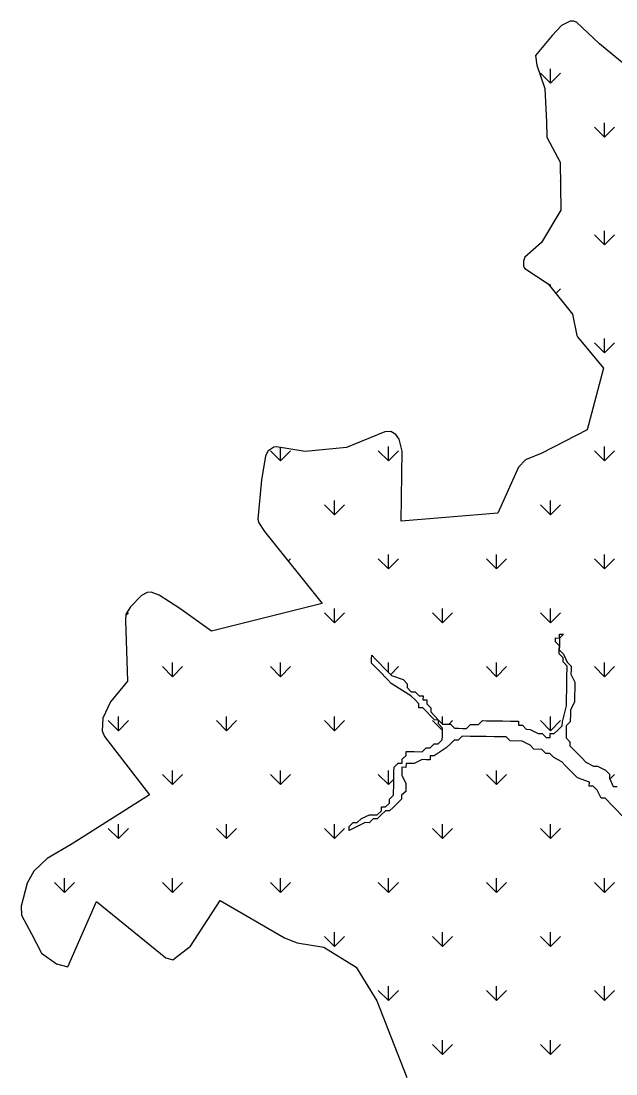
# Model space of a CAD drawing. Header units: metres. Extents: x 266585 to 279238, y 2117616 to 2127268.
# Drawn here: x 269149 to 269742, y 2120273 to 2121324 of the extents above; entities that cross this region are included whole.
import ezdxf

# ---------------------------------------------------------------- set-up
doc = ezdxf.new("R2010")
doc.units = ezdxf.units.M
doc.layers.add('MANGROOVES', color=112, linetype='Continuous')

msp = doc.modelspace()

# ---------------------------------------------------------------- linework, layer by layer
at = {"layer": 'MANGROOVES'}
for p, q in [((269688.1, 2121319.9), (269678.6, 2121309.6)), ((269696.6, 2121324), (269688.1, 2121319.9)), ((269700, 2121324.2), (269696.6, 2121324)), ((269703, 2121323), (269700, 2121324.2)), ((269726, 2121301.3), (269703, 2121323)), ((269678.6, 2121309.6), (269662.1, 2121289.9)), ((269760.4, 2121273.2), (269726, 2121301.3)), ((269662.1, 2121289.9), (269663.4, 2121280.2)), ((269663.4, 2121280.2), (269671.5, 2121257)), ((269671.5, 2121257), (269673.1, 2121223.2)), ((269673.1, 2121223.2), (269673.4, 2121208.4)), ((269673.4, 2121208.4), (269686.7, 2121183.2)), ((269686.7, 2121183.2), (269687.5, 2121135.3)), ((269687.5, 2121135.3), (269668.1, 2121103.2)), ((269668.1, 2121103.2), (269651.6, 2121088.5)), ((269651.6, 2121088.5), (269650.1, 2121084.3)), ((269650.1, 2121084.3), (269650.1, 2121079.8)), ((269650.1, 2121079.8), (269650.7, 2121078)), ((269650.7, 2121078), (269651.4, 2121077.2)), ((269651.4, 2121077.2), (269674.7, 2121061.9)), ((269674.7, 2121061.9), (269699.1, 2121031.4)), ((269699.1, 2121031.4), (269703.3, 2121010.4)), ((269703.3, 2121010.4), (269704.1, 2121008.9)), ((269704.1, 2121008.9), (269730, 2120977.5)), ((269730, 2120977.5), (269713.7, 2120915.9)), ((269511.8, 2120913.9), (269473.4, 2120898.5)), ((269517.8, 2120914.3), (269511.8, 2120913.9)), ((269522.8, 2120911.4), (269517.8, 2120914.3)), ((269526.2, 2120906.8), (269522.8, 2120911.4)), ((269529.1, 2120894.6), (269526.2, 2120906.8)), ((269713.7, 2120915.9), (269668.6, 2120892.6)), ((269401, 2120898.7), (269395, 2120894.6)), ((269403.8, 2120899.2), (269401, 2120898.7)), ((269432.3, 2120894.3), (269403.8, 2120899.2)), ((269473.4, 2120898.5), (269432.3, 2120894.3)), ((269392.6, 2120889.8), (269388.8, 2120866.2)), ((269395, 2120894.6), (269392.6, 2120889.8)), ((269528.1, 2120824.9), (269529.1, 2120894.6)), ((269652.2, 2120886.1), (269645.2, 2120878.8)), ((269668.6, 2120892.6), (269652.2, 2120886.1)), ((269645.2, 2120878.8), (269624.7, 2120832.8)), ((269388.8, 2120866.2), (269385, 2120827)), ((269385, 2120827), (269386, 2120823.2)), ((269386, 2120823.2), (269391.9, 2120814.5)), ((269624.7, 2120832.8), (269528.1, 2120824.9)), ((269391.9, 2120814.5), (269449.2, 2120742.7)), ((269269.1, 2120750.7), (269258, 2120739.3)), ((269274.7, 2120753.6), (269269.1, 2120750.7)), ((269278.5, 2120754), (269274.7, 2120753.6)), ((269286.5, 2120750.9), (269278.5, 2120754)), ((269307.4, 2120737.8), (269286.5, 2120750.9)), ((269258, 2120739.3), (269253.5, 2120732.1)), ((269449.2, 2120742.7), (269338.9, 2120715.1)), ((269253.5, 2120732.1), (269253.1, 2120725.7)), ((269338.9, 2120715.1), (269307.4, 2120737.8)), ((269253.1, 2120725.7), (269254.9, 2120665.1)), ((269682.1, 2120704.3), (269682.1, 2120708.3)), ((269682.1, 2120708.3), (269686.1, 2120708.2)), ((269686.1, 2120708.2), (269686.2, 2120712.2)), ((269690.1, 2120712.1), (269686.1, 2120708.2)), ((269686.1, 2120708.2), (269686.1, 2120704.2)), ((269686.2, 2120712.2), (269690.1, 2120712.1)), ((269686, 2120700.3), (269682.1, 2120704.3)), ((269685.9, 2120696.3), (269686, 2120700.3)), ((269686, 2120700.3), (269685.9, 2120696.3)), ((269686.1, 2120704.2), (269686, 2120700.3)), ((269498.6, 2120687.1), (269498.7, 2120691)), ((269498.6, 2120683.1), (269498.6, 2120687.1)), ((269498.7, 2120691), (269502.6, 2120687)), ((269502.6, 2120687), (269506.6, 2120683)), ((269685.9, 2120692.3), (269685.9, 2120696.3)), ((269685.9, 2120696.3), (269689.9, 2120692.2)), ((269689.8, 2120688.3), (269685.9, 2120692.3)), ((269689.7, 2120684.3), (269689.8, 2120688.3)), ((269689.9, 2120692.2), (269693.7, 2120684.2)), ((269502.5, 2120679), (269498.6, 2120683.1)), ((269506.4, 2120675), (269502.5, 2120679)), ((269506.6, 2120683), (269510.5, 2120678.9)), ((269510.5, 2120678.9), (269514.4, 2120674.9)), ((269693.7, 2120680.2), (269689.7, 2120684.3)), ((269693.5, 2120672.3), (269693.6, 2120676.2)), ((269693.6, 2120676.2), (269693.7, 2120680.2)), ((269693.7, 2120684.2), (269697.6, 2120680.2)), ((269697.6, 2120676.2), (269697.5, 2120672.2)), ((269697.6, 2120680.2), (269697.6, 2120676.2)), ((269254.9, 2120665.1), (269238.2, 2120644.6)), ((269514.3, 2120666.9), (269506.4, 2120675)), ((269518.2, 2120662.9), (269514.3, 2120666.9)), ((269514.4, 2120674.9), (269518.3, 2120670.8)), ((269518.3, 2120670.8), (269530.2, 2120666.7)), ((269530.2, 2120666.7), (269534.1, 2120662.6)), ((269693.4, 2120664.3), (269693.5, 2120668.3)), ((269693.5, 2120668.3), (269693.5, 2120672.3)), ((269697.5, 2120672.2), (269701.4, 2120664.2)), ((269537.9, 2120650.6), (269518.2, 2120662.9)), ((269534.1, 2120662.6), (269534.1, 2120658.7)), ((269534.1, 2120658.7), (269538, 2120654.6)), ((269538, 2120654.6), (269542, 2120654.6)), ((269542, 2120654.6), (269545.9, 2120650.5)), ((269693.2, 2120648.4), (269693.3, 2120656.3)), ((269693.3, 2120656.3), (269693.4, 2120664.3)), ((269701.3, 2120656.2), (269701.2, 2120652.2)), ((269701.4, 2120664.2), (269701.3, 2120656.2)), ((269238.2, 2120644.6), (269230.3, 2120628.1)), ((269541.9, 2120646.6), (269537.9, 2120650.6)), ((269545.8, 2120642.6), (269541.9, 2120646.6)), ((269545.9, 2120650.5), (269549.9, 2120650.5)), ((269549.9, 2120650.5), (269549.8, 2120646.5)), ((269549.8, 2120646.5), (269553.8, 2120646.4)), ((269553.8, 2120646.4), (269553.7, 2120642.4)), ((269693.1, 2120640.4), (269693.2, 2120648.4)), ((269701.1, 2120644.3), (269697, 2120636.4)), ((269701.2, 2120648.3), (269701.1, 2120644.3)), ((269701.2, 2120652.2), (269701.2, 2120648.3)), ((269545.7, 2120638.6), (269545.8, 2120642.6)), ((269549.7, 2120638.5), (269545.7, 2120638.6)), ((269561.5, 2120626.4), (269549.7, 2120638.5)), ((269553.7, 2120642.4), (269557.7, 2120638.4)), ((269557.7, 2120638.4), (269557.6, 2120634.4)), ((269557.6, 2120634.4), (269561.5, 2120630.4)), ((269688.9, 2120624.5), (269693.1, 2120640.4)), ((269697, 2120636.4), (269696.9, 2120632.4)), ((269230.3, 2120628.1), (269229.9, 2120615.5)), ((269561.5, 2120630.4), (269565.5, 2120626.3)), ((269565.5, 2120626.3), (269561.5, 2120626.4)), ((269565.4, 2120622.4), (269565.5, 2120626.3)), ((269565.5, 2120626.3), (269569.4, 2120622.3)), ((269605.2, 2120621.8), (269609.2, 2120625.7)), ((269609.2, 2120625.7), (269613.2, 2120625.6)), ((269613.2, 2120625.6), (269621.2, 2120625.5)), ((269621.2, 2120625.5), (269629.2, 2120625.4)), ((269629.2, 2120625.4), (269637.1, 2120625.3)), ((269637.1, 2120625.3), (269641.1, 2120625.2)), ((269641.1, 2120625.2), (269645.1, 2120625.2)), ((269645.1, 2120625.2), (269645, 2120621.2)), ((269688.8, 2120620.6), (269688.9, 2120624.5)), ((269696.8, 2120624.4), (269692.8, 2120620.5)), ((269696.9, 2120632.4), (269696.8, 2120624.4)), ((269229.9, 2120615.5), (269232.1, 2120609.7)), ((269569.3, 2120618.3), (269565.4, 2120622.4)), ((269569.2, 2120610.4), (269569.3, 2120614.3)), ((269569.3, 2120614.3), (269569.3, 2120618.3)), ((269569.4, 2120622.3), (269573.4, 2120622.2)), ((269573.4, 2120622.2), (269577.3, 2120622.2)), ((269577.3, 2120622.2), (269581.3, 2120618.2)), ((269581.3, 2120618.2), (269585.2, 2120618.1)), ((269585.2, 2120618.1), (269589.2, 2120618)), ((269589.2, 2120618), (269593.2, 2120618)), ((269593.2, 2120618), (269597.2, 2120621.9)), ((269597.2, 2120621.9), (269601.2, 2120621.8)), ((269601.2, 2120621.8), (269605.2, 2120621.8)), ((269645, 2120621.2), (269649, 2120621.1)), ((269649, 2120621.1), (269652.9, 2120617.1)), ((269652.9, 2120617.1), (269656.9, 2120617)), ((269656.9, 2120617), (269664.8, 2120612.9)), ((269664.8, 2120612.9), (269668.8, 2120612.9)), ((269668.8, 2120612.9), (269672.7, 2120608.8)), ((269676.7, 2120608.8), (269676.8, 2120612.8)), ((269676.8, 2120612.8), (269680.7, 2120612.7)), ((269680.7, 2120612.7), (269684.8, 2120616.6)), ((269684.8, 2120616.6), (269688.8, 2120620.6)), ((269692.7, 2120612.5), (269692.6, 2120608.6)), ((269692.8, 2120620.5), (269692.7, 2120616.5)), ((269692.7, 2120616.5), (269692.7, 2120612.5)), ((269232.1, 2120609.7), (269277, 2120551.6)), ((269557.1, 2120598.6), (269561.1, 2120602.5)), ((269561.1, 2120602.5), (269565.1, 2120602.5)), ((269565.1, 2120602.5), (269569.1, 2120606.4)), ((269569.1, 2120606.4), (269569.2, 2120610.4)), ((269577, 2120602.3), (269573, 2120598.4)), ((269581.1, 2120606.2), (269577, 2120602.3)), ((269585.1, 2120606.1), (269581.1, 2120606.2)), ((269589.1, 2120610.1), (269585.1, 2120606.1)), ((269597.1, 2120610), (269589.1, 2120610.1)), ((269601.1, 2120609.9), (269597.1, 2120610)), ((269609, 2120609.8), (269601.1, 2120609.9)), ((269613, 2120609.7), (269609, 2120609.8)), ((269621, 2120609.6), (269613, 2120609.7)), ((269624.9, 2120609.5), (269621, 2120609.6)), ((269632.9, 2120609.4), (269624.9, 2120609.5)), ((269636.8, 2120605.4), (269632.9, 2120609.4)), ((269648.8, 2120605.2), (269636.8, 2120605.4)), ((269656.7, 2120601.1), (269648.8, 2120605.2)), ((269672.7, 2120608.8), (269676.7, 2120608.8)), ((269692.6, 2120608.6), (269696.5, 2120604.5)), ((269696.5, 2120604.5), (269696.5, 2120600.5)), ((269533.1, 2120591), (269533.1, 2120595)), ((269533.1, 2120595), (269537.1, 2120594.9)), ((269537.1, 2120594.9), (269541.1, 2120594.8)), ((269541.1, 2120594.8), (269549.1, 2120594.7)), ((269549.1, 2120594.7), (269553.1, 2120598.6)), ((269553.1, 2120598.6), (269557.1, 2120598.6)), ((269573, 2120598.4), (269560.9, 2120590.6)), ((269660.6, 2120597.1), (269656.7, 2120601.1)), ((269668.6, 2120597), (269660.6, 2120597.1)), ((269672.5, 2120592.9), (269668.6, 2120597)), ((269676.5, 2120592.9), (269672.5, 2120592.9)), ((269680.4, 2120588.8), (269676.5, 2120592.9)), ((269696.5, 2120600.5), (269700.4, 2120596.5)), ((269700.4, 2120596.5), (269704.3, 2120592.5)), ((269704.3, 2120592.5), (269708.2, 2120588.4)), ((269521, 2120579.2), (269525, 2120583.1)), ((269525, 2120583.1), (269529, 2120583.1)), ((269529, 2120587.1), (269533.1, 2120591)), ((269529, 2120583.1), (269529, 2120587.1)), ((269533, 2120583), (269532.9, 2120579)), ((269536.9, 2120583), (269533, 2120583)), ((269540.9, 2120582.9), (269536.9, 2120583)), ((269548.9, 2120586.8), (269540.9, 2120582.9)), ((269552.9, 2120586.7), (269548.9, 2120586.8)), ((269556.9, 2120586.6), (269552.9, 2120586.7)), ((269557, 2120590.6), (269556.9, 2120586.6)), ((269560.9, 2120590.6), (269557, 2120590.6)), ((269688.3, 2120584.7), (269680.4, 2120588.8)), ((269692.2, 2120580.7), (269688.3, 2120584.7)), ((269708.2, 2120588.4), (269712.2, 2120584.4)), ((269712.2, 2120584.4), (269720.1, 2120580.3)), ((269520.7, 2120563.3), (269520.8, 2120571.2)), ((269520.8, 2120571.2), (269520.9, 2120575.2)), ((269520.9, 2120575.2), (269521, 2120579.2)), ((269528.9, 2120575.1), (269528.8, 2120571.1)), ((269528.8, 2120571.1), (269532.7, 2120563.1)), ((269532.9, 2120579), (269528.9, 2120579.1)), ((269528.9, 2120579.1), (269528.9, 2120575.1)), ((269700.1, 2120572.6), (269692.2, 2120580.7)), ((269704, 2120568.6), (269700.1, 2120572.6)), ((269720.1, 2120580.3), (269724.1, 2120580.2)), ((269724.1, 2120580.2), (269732, 2120576.1)), ((269732, 2120576.1), (269735.9, 2120572.1)), ((269735.9, 2120572.1), (269735.8, 2120568.1)), ((269520.7, 2120559.3), (269520.7, 2120563.3)), ((269532.7, 2120563.1), (269532.6, 2120559.1)), ((269715.9, 2120564.4), (269704, 2120568.6)), ((269715.8, 2120560.4), (269715.9, 2120564.4)), ((269719.8, 2120560.4), (269715.8, 2120560.4)), ((269723.7, 2120556.3), (269719.8, 2120560.4)), ((269735.8, 2120568.1), (269739.7, 2120560.1)), ((269739.7, 2120560.1), (269743.7, 2120560)), ((269277, 2120551.6), (269199.9, 2120502.7)), ((269516.5, 2120547.4), (269520.6, 2120551.3)), ((269520.6, 2120555.3), (269520.7, 2120559.3)), ((269520.6, 2120551.3), (269520.6, 2120555.3)), ((269532.6, 2120555.1), (269528.5, 2120551.2)), ((269528.5, 2120551.2), (269528.5, 2120547.2)), ((269532.6, 2120559.1), (269532.6, 2120555.1)), ((269727.6, 2120548.3), (269723.7, 2120556.3)), ((269508.4, 2120535.6), (269508.4, 2120539.6)), ((269508.4, 2120539.6), (269512.4, 2120539.5)), ((269512.4, 2120539.5), (269516.5, 2120543.4)), ((269520.4, 2120539.4), (269516.3, 2120535.5)), ((269516.5, 2120543.4), (269516.5, 2120547.4)), ((269524.4, 2120543.3), (269520.4, 2120539.4)), ((269528.5, 2120547.2), (269524.4, 2120543.3)), ((269731.6, 2120548.2), (269727.6, 2120548.3)), ((269739.4, 2120540.2), (269731.6, 2120548.2)), ((269751.2, 2120528), (269739.4, 2120540.2)), ((269488.4, 2120527.9), (269496.4, 2120531.8)), ((269496.4, 2120531.8), (269504.3, 2120531.7)), ((269504.3, 2120531.7), (269508.4, 2120535.6)), ((269508.3, 2120531.6), (269504.3, 2120527.7)), ((269512.4, 2120535.5), (269508.3, 2120531.6)), ((269516.3, 2120535.5), (269512.4, 2120535.5)), ((269476.2, 2120516.1), (269476.3, 2120520.1)), ((269484.3, 2120520), (269476.2, 2120516.1)), ((269476.3, 2120520.1), (269480.3, 2120524)), ((269480.3, 2120524), (269484.3, 2120524)), ((269484.3, 2120524), (269488.4, 2120527.9)), ((269492.3, 2120523.9), (269484.3, 2120520)), ((269496.3, 2120523.8), (269492.3, 2120523.9)), ((269500.3, 2120527.7), (269496.3, 2120523.8)), ((269504.3, 2120527.7), (269500.3, 2120527.7)), ((269199.9, 2120502.7), (269174.8, 2120488.1)), ((269174.8, 2120488.1), (269161.7, 2120475.3)), ((269161.7, 2120475.3), (269154.9, 2120463.5)), ((269154.9, 2120463.5), (269148.9, 2120440.4)), ((269195.5, 2120379.8), (269224.2, 2120445.1)), ((269224.2, 2120445.1), (269293.3, 2120388.9)), ((269317.9, 2120400.5), (269347.4, 2120446.2)), ((269347.4, 2120446.2), (269411.6, 2120409)), ((269148.9, 2120440.4), (269149.2, 2120431.4)), ((269149.2, 2120431.4), (269159.1, 2120412.9)), ((269159.1, 2120412.9), (269169.3, 2120393.5)), ((269411.6, 2120409), (269424.2, 2120404)), ((269424.2, 2120404), (269450.8, 2120399.4)), ((269169.3, 2120393.5), (269184.1, 2120382.9)), ((269301.9, 2120388.2), (269317.9, 2120400.5)), ((269450.8, 2120399.4), (269483.2, 2120379.5)), ((269184.1, 2120382.9), (269195.5, 2120379.8)), ((269293.3, 2120388.9), (269300.4, 2120386.9)), ((269300.4, 2120386.9), (269301.9, 2120388.2)), ((269483.2, 2120379.5), (269503.9, 2120345.8)), ((269503.9, 2120345.8), (269521.2, 2120301.8)), ((269521.2, 2120301.8), (269533.6, 2120269.5))]:
    msp.add_line(p, q, dxfattribs=at)
at = {"layer": 'MANGROOVES', "linetype": 'Continuous'}
for p, q in [((269677.1, 2121262.2), (269677.1, 2121276.5)), ((269677.1, 2121262.2), (269667, 2121272.3)), ((269677.1, 2121262.2), (269687.2, 2121272.3)), ((269731, 2121208.3), (269731, 2121222.6)), ((269731, 2121208.3), (269720.9, 2121218.4)), ((269731, 2121208.3), (269741.1, 2121218.4)), ((269687, 2121164.4), (269687.2, 2121164.6)), ((269731, 2121100.6), (269720.9, 2121110.7)), ((269731, 2121100.6), (269731, 2121114.9)), ((269731, 2121100.6), (269741.1, 2121110.7)), ((269677.1, 2121058.9), (269677.1, 2121061)), ((269682.5, 2121052.1), (269687.2, 2121056.8)), ((269731, 2120992.8), (269720.9, 2121002.9)), ((269731, 2120992.8), (269731, 2121007.1)), ((269731, 2120992.8), (269741.1, 2121002.9)), ((269407.7, 2120885), (269407.7, 2120898.5)), ((269515.4, 2120885), (269515.4, 2120899.3)), ((269731, 2120885), (269731, 2120899.3)), ((269407.7, 2120885), (269397.6, 2120895.2)), ((269407.7, 2120885), (269417.8, 2120895.2)), ((269515.4, 2120885), (269505.3, 2120895.2)), ((269515.4, 2120885), (269525.5, 2120895.2)), ((269731, 2120885), (269720.9, 2120895.2)), ((269731, 2120885), (269741.1, 2120895.2)), ((269461.6, 2120831.2), (269461.6, 2120845.5)), ((269677.1, 2120831.2), (269677.1, 2120845.5)), ((269461.6, 2120831.2), (269451.5, 2120841.3)), ((269461.6, 2120831.2), (269471.7, 2120841.3)), ((269677.1, 2120831.2), (269667, 2120841.3)), ((269677.1, 2120831.2), (269687.2, 2120841.3)), ((269515.4, 2120777.3), (269515.4, 2120791.6)), ((269623.2, 2120777.3), (269623.2, 2120791.6)), ((269731, 2120777.3), (269731, 2120791.6)), ((269415.4, 2120785), (269417.8, 2120787.4)), ((269515.4, 2120777.3), (269505.3, 2120787.4)), ((269515.4, 2120777.3), (269525.5, 2120787.4)), ((269623.2, 2120777.3), (269613.1, 2120787.4)), ((269623.2, 2120777.3), (269633.3, 2120787.4)), ((269731, 2120777.3), (269720.9, 2120787.4)), ((269731, 2120777.3), (269741.1, 2120787.4)), ((269253.4, 2120730.8), (269256.1, 2120733.5)), ((269461.6, 2120723.4), (269451.5, 2120733.5)), ((269461.6, 2120723.4), (269461.6, 2120737.7)), ((269461.6, 2120723.4), (269471.7, 2120733.5)), ((269569.3, 2120723.4), (269559.2, 2120733.5)), ((269569.3, 2120723.4), (269569.3, 2120737.7)), ((269569.3, 2120723.4), (269579.4, 2120733.5)), ((269677.1, 2120723.4), (269667, 2120733.5)), ((269677.1, 2120723.4), (269677.1, 2120737.7)), ((269677.1, 2120723.4), (269687.2, 2120733.5)), ((269299.9, 2120669.5), (269289.8, 2120679.6)), ((269299.9, 2120669.5), (269299.9, 2120683.8)), ((269299.9, 2120669.5), (269310, 2120679.6)), ((269407.7, 2120669.5), (269397.6, 2120679.6)), ((269407.7, 2120669.5), (269407.7, 2120683.8)), ((269407.7, 2120669.5), (269417.8, 2120679.6)), ((269515.4, 2120673.8), (269515.4, 2120683.8)), ((269517.6, 2120671.6), (269525.5, 2120679.6)), ((269623.2, 2120669.5), (269613.1, 2120679.6)), ((269623.2, 2120669.5), (269623.2, 2120683.8)), ((269623.2, 2120669.5), (269633.3, 2120679.6)), ((269731, 2120669.5), (269720.9, 2120679.6)), ((269731, 2120669.5), (269731, 2120683.8)), ((269731, 2120669.5), (269741.1, 2120679.6)), ((269246, 2120615.6), (269235.9, 2120625.7)), ((269246, 2120615.6), (269246, 2120629.9)), ((269246, 2120615.6), (269256.1, 2120625.7)), ((269353.8, 2120615.6), (269343.7, 2120625.7)), ((269353.8, 2120615.6), (269353.8, 2120629.9)), ((269353.8, 2120615.6), (269363.9, 2120625.7)), ((269461.6, 2120615.6), (269451.5, 2120625.7)), ((269461.6, 2120615.6), (269461.6, 2120629.9)), ((269461.6, 2120615.6), (269471.7, 2120625.7)), ((269569.3, 2120615.7), (269559.2, 2120625.7)), ((269569.3, 2120622.4), (269569.3, 2120629.9)), ((269575.9, 2120622.2), (269579.4, 2120625.7)), ((269677.1, 2120615.6), (269667, 2120625.7)), ((269677.1, 2120615.6), (269677.1, 2120629.9)), ((269677.1, 2120615.6), (269687.2, 2120625.7)), ((269299.9, 2120561.8), (269289.8, 2120571.9)), ((269299.9, 2120561.8), (269299.9, 2120576)), ((269299.9, 2120561.8), (269310, 2120571.9)), ((269407.7, 2120561.8), (269397.6, 2120571.9)), ((269407.7, 2120561.8), (269407.7, 2120576)), ((269407.7, 2120561.8), (269417.8, 2120571.9)), ((269515.4, 2120561.8), (269505.3, 2120571.9)), ((269515.4, 2120561.8), (269515.4, 2120576)), ((269623.2, 2120561.8), (269613.1, 2120571.9)), ((269623.2, 2120561.8), (269623.2, 2120576)), ((269623.2, 2120561.8), (269633.3, 2120571.9)), ((269736.3, 2120567.1), (269741.1, 2120571.9)), ((269515.4, 2120561.8), (269520.8, 2120567.1)), ((269246, 2120507.9), (269235.9, 2120518)), ((269246, 2120507.9), (269246, 2120522.2)), ((269246, 2120507.9), (269256.1, 2120518)), ((269353.8, 2120507.9), (269343.7, 2120518)), ((269353.8, 2120507.9), (269353.8, 2120522.2)), ((269353.8, 2120507.9), (269363.9, 2120518)), ((269461.6, 2120507.9), (269451.5, 2120518)), ((269461.6, 2120507.9), (269461.6, 2120522.2)), ((269461.6, 2120507.9), (269471.7, 2120518)), ((269569.3, 2120507.9), (269559.2, 2120518)), ((269569.3, 2120507.9), (269569.3, 2120522.2)), ((269569.3, 2120507.9), (269579.4, 2120518)), ((269677.1, 2120507.9), (269667, 2120518)), ((269677.1, 2120507.9), (269677.1, 2120522.2)), ((269677.1, 2120507.9), (269687.2, 2120518)), ((269192.2, 2120454), (269192.2, 2120468.3)), ((269299.9, 2120454), (269299.9, 2120468.3)), ((269407.7, 2120454), (269407.7, 2120468.3)), ((269515.4, 2120454), (269515.4, 2120468.3)), ((269623.2, 2120454), (269623.2, 2120468.3)), ((269731, 2120454), (269731, 2120468.3)), ((269192.2, 2120454), (269182.1, 2120464.1)), ((269192.2, 2120454), (269202.3, 2120464.1)), ((269299.9, 2120454), (269289.8, 2120464.1)), ((269299.9, 2120454), (269310, 2120464.1)), ((269407.7, 2120454), (269397.6, 2120464.1)), ((269407.7, 2120454), (269417.8, 2120464.1)), ((269515.4, 2120454), (269505.3, 2120464.1)), ((269515.4, 2120454), (269525.5, 2120464.1)), ((269623.2, 2120454), (269613.1, 2120464.1)), ((269623.2, 2120454), (269633.3, 2120464.1)), ((269731, 2120454), (269720.9, 2120464.1)), ((269731, 2120454), (269741.1, 2120464.1)), ((269461.6, 2120400.1), (269461.6, 2120414.4)), ((269569.3, 2120400.1), (269569.3, 2120414.4)), ((269677.1, 2120400.1), (269677.1, 2120414.4)), ((269461.6, 2120400.1), (269451.5, 2120410.2)), ((269461.6, 2120400.1), (269471.7, 2120410.2)), ((269569.3, 2120400.1), (269559.2, 2120410.2)), ((269569.3, 2120400.1), (269579.4, 2120410.2)), ((269677.1, 2120400.1), (269667, 2120410.2)), ((269677.1, 2120400.1), (269687.2, 2120410.2)), ((269515.4, 2120346.2), (269515.4, 2120360.5)), ((269623.2, 2120346.2), (269623.2, 2120360.5)), ((269731, 2120346.2), (269731, 2120360.5)), ((269515.4, 2120346.2), (269505.3, 2120356.3)), ((269515.4, 2120346.2), (269525.5, 2120356.3)), ((269623.2, 2120346.2), (269613.1, 2120356.3)), ((269623.2, 2120346.2), (269633.3, 2120356.3)), ((269731, 2120346.2), (269720.9, 2120356.3)), ((269731, 2120346.2), (269741.1, 2120356.3)), ((269569.3, 2120292.4), (269559.2, 2120302.5)), ((269569.3, 2120292.4), (269569.3, 2120306.6)), ((269569.3, 2120292.4), (269579.4, 2120302.5)), ((269677.1, 2120292.4), (269667, 2120302.5)), ((269677.1, 2120292.4), (269677.1, 2120306.6)), ((269677.1, 2120292.4), (269687.2, 2120302.5))]:
    msp.add_line(p, q, dxfattribs=at)

doc.saveas('drawing.dxf')
